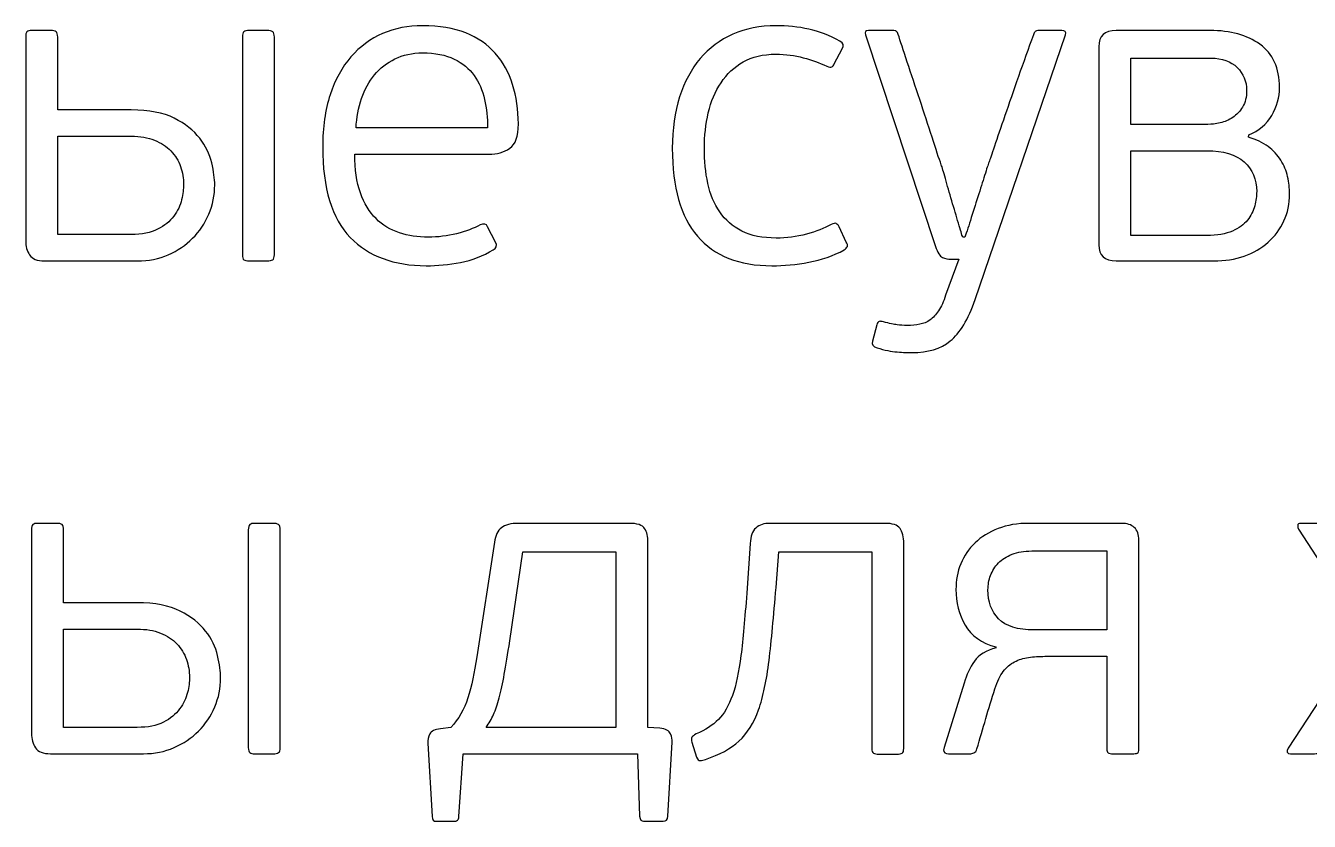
# Model space of a CAD drawing. Header units: centimetres. Extents: x -21.3 to 21.2, y -15.2 to 14.8.
# Drawn here: x 16.606 to 17.275, y 10.973 to 11.388 of the extents above; entities that cross this region are included whole.
import ezdxf

# ---------------------------------------------------------------- set-up
doc = ezdxf.new("R2010")
doc.units = ezdxf.units.CM
doc.header["$MEASUREMENT"] = 0
doc.layers.add('layer 1', color=7, linetype='Continuous')

msp = doc.modelspace()

# ---------------------------------------------------------------- linework, layer by layer
at = {"layer": 'layer 1', "color": 29}
for points, knots in [([(16.66105, 11.34394), (16.67035, 11.34394), (16.67782, 11.34249), (16.68354, 11.33959), (16.68354, 11.33959), (16.68922, 11.3367), (16.69365, 11.33323), (16.69677, 11.32919), (16.69677, 11.32919), (16.69986, 11.32515), (16.70195, 11.32088), (16.70302, 11.31638), (16.70302, 11.31638), (16.70409, 11.31188), (16.70463, 11.30803), (16.70463, 11.30483), (16.70463, 11.30483), (16.70463, 11.29949), (16.70359, 11.29442), (16.70154, 11.28962), (16.70154, 11.28962), (16.69948, 11.28482), (16.69666, 11.28062), (16.69307, 11.27704), (16.69307, 11.27704), (16.68949, 11.27346), (16.68526, 11.2706), (16.68038, 11.26846), (16.68038, 11.26846), (16.6755, 11.26633), (16.67016, 11.26526), (16.66437, 11.26526), (16.66437, 11.26526), (16.66437, 11.26526), (16.61588, 11.26526), (16.61588, 11.26526), (16.61588, 11.26526), (16.61207, 11.26526), (16.60947, 11.26629), (16.60811, 11.26835), (16.60811, 11.26835), (16.60673, 11.2704), (16.60605, 11.27288), (16.60605, 11.27578), (16.60605, 11.27578), (16.60605, 11.27578), (16.60605, 11.38191), (16.60605, 11.38191), (16.60605, 11.38191), (16.60605, 11.38328), (16.60627, 11.3842), (16.60673, 11.38465), (16.60673, 11.38465), (16.60719, 11.38511), (16.60806, 11.38534), (16.60929, 11.38534), (16.60929, 11.38534), (16.60929, 11.38534), (16.61904, 11.38534), (16.61904, 11.38534), (16.61904, 11.38534), (16.62042, 11.38534), (16.62141, 11.38511), (16.62194, 11.38465), (16.62194, 11.38465), (16.62247, 11.3842), (16.62274, 11.38328), (16.62274, 11.38191), (16.62274, 11.38191), (16.62274, 11.38191), (16.62274, 11.34394), (16.62274, 11.34394), (16.62274, 11.34394), (16.62274, 11.34394), (16.66105, 11.34394), (16.66105, 11.34394)], [0, 0, 0, 0, 0.05, 0.05, 0.05, 0.05, 0.1, 0.1, 0.1, 0.1, 0.15, 0.15, 0.15, 0.15, 0.2, 0.2, 0.2, 0.2, 0.25, 0.25, 0.25, 0.25, 0.3, 0.3, 0.3, 0.3, 0.35, 0.35, 0.35, 0.35, 0.4, 0.4, 0.4, 0.4, 0.45, 0.45, 0.45, 0.45, 0.5, 0.5, 0.5, 0.5, 0.55, 0.55, 0.55, 0.55, 0.6, 0.6, 0.6, 0.6, 0.65, 0.65, 0.65, 0.65, 0.7, 0.7, 0.7, 0.7, 0.75, 0.75, 0.75, 0.75, 0.8, 0.8, 0.8, 0.8, 0.85, 0.85, 0.85, 0.85, 0.9, 0.9, 0.9, 0.9, 1, 1, 1, 1]), ([(16.71903, 11.38191), (16.71903, 11.38328), (16.7193, 11.3842), (16.71983, 11.38465), (16.71983, 11.38465), (16.72037, 11.38511), (16.72128, 11.38534), (16.7225, 11.38534), (16.7225, 11.38534), (16.7225, 11.38534), (16.73203, 11.38534), (16.73203, 11.38534), (16.73203, 11.38534), (16.73325, 11.38534), (16.73417, 11.38511), (16.73482, 11.38465), (16.73482, 11.38465), (16.73543, 11.3842), (16.73573, 11.38328), (16.73573, 11.38191), (16.73573, 11.38191), (16.73573, 11.38191), (16.73573, 11.26846), (16.73573, 11.26846), (16.73573, 11.26846), (16.73573, 11.26709), (16.73543, 11.26621), (16.73482, 11.26583), (16.73482, 11.26583), (16.73417, 11.26545), (16.73325, 11.26526), (16.73203, 11.26526), (16.73203, 11.26526), (16.73203, 11.26526), (16.7225, 11.26526), (16.7225, 11.26526), (16.7225, 11.26526), (16.72128, 11.26526), (16.72037, 11.26545), (16.71983, 11.26583), (16.71983, 11.26583), (16.7193, 11.26621), (16.71903, 11.26709), (16.71903, 11.26846), (16.71903, 11.26846), (16.71903, 11.26846), (16.71903, 11.38191), (16.71903, 11.38191)], [0, 0, 0, 0, 0.076923, 0.076923, 0.076923, 0.076923, 0.153846, 0.153846, 0.153846, 0.153846, 0.230769, 0.230769, 0.230769, 0.230769, 0.307692, 0.307692, 0.307692, 0.307692, 0.384615, 0.384615, 0.384615, 0.384615, 0.461538, 0.461538, 0.461538, 0.461538, 0.538462, 0.538462, 0.538462, 0.538462, 0.615385, 0.615385, 0.615385, 0.615385, 0.692308, 0.692308, 0.692308, 0.692308, 0.769231, 0.769231, 0.769231, 0.769231, 0.846154, 0.846154, 0.846154, 0.846154, 1, 1, 1, 1]), ([(16.81304, 11.38785), (16.82173, 11.38785), (16.8292, 11.3866), (16.83545, 11.38408), (16.83545, 11.38408), (16.84171, 11.38157), (16.84685, 11.37802), (16.85089, 11.37345), (16.85089, 11.37345), (16.85493, 11.36887), (16.85795, 11.36346), (16.85992, 11.35721), (16.85992, 11.35721), (16.86191, 11.35095), (16.8629, 11.34409), (16.8629, 11.33662), (16.8629, 11.33662), (16.8629, 11.33022), (16.86142, 11.32599), (16.85844, 11.32393), (16.85844, 11.32393), (16.85547, 11.32187), (16.85185, 11.32084), (16.84758, 11.32084), (16.84758, 11.32084), (16.84758, 11.32084), (16.77759, 11.32084), (16.77759, 11.32084), (16.77759, 11.32084), (16.77759, 11.31295), (16.77858, 11.30624), (16.78056, 11.30071), (16.78056, 11.30071), (16.78254, 11.29519), (16.78529, 11.29068), (16.78872, 11.28729), (16.78872, 11.28729), (16.79215, 11.28386), (16.79623, 11.28138), (16.80088, 11.2799), (16.80088, 11.2799), (16.80553, 11.27837), (16.81056, 11.27761), (16.8159, 11.27761), (16.8159, 11.27761), (16.82097, 11.27761), (16.82589, 11.27822), (16.83073, 11.27944), (16.83073, 11.27944), (16.83553, 11.28066), (16.83961, 11.28219), (16.843, 11.28401), (16.843, 11.28401), (16.84483, 11.28493), (16.84613, 11.28462), (16.84689, 11.2831), (16.84689, 11.2831), (16.84689, 11.2831), (16.85101, 11.27506), (16.85101, 11.27506), (16.85101, 11.27506), (16.85192, 11.27319), (16.85154, 11.27189), (16.84986, 11.27109), (16.84986, 11.27109), (16.84453, 11.26785), (16.83881, 11.26564), (16.83271, 11.2645), (16.83271, 11.2645), (16.82661, 11.26332), (16.82066, 11.26274), (16.81487, 11.26274), (16.81487, 11.26274), (16.7981, 11.26274), (16.78491, 11.26766), (16.7753, 11.2775), (16.7753, 11.2775), (16.76569, 11.28733), (16.76089, 11.30308), (16.76089, 11.32473), (16.76089, 11.32473), (16.76089, 11.33494), (16.76219, 11.34398), (16.76478, 11.35183), (16.76478, 11.35183), (16.76737, 11.35968), (16.77099, 11.36628), (16.77565, 11.37161), (16.77565, 11.37161), (16.7803, 11.37695), (16.78579, 11.38099), (16.79211, 11.38374), (16.79211, 11.38374), (16.79844, 11.38648), (16.80541, 11.38785), (16.81304, 11.38785)], [0, 0, 0, 0, 0.04, 0.04, 0.04, 0.04, 0.08, 0.08, 0.08, 0.08, 0.12, 0.12, 0.12, 0.12, 0.16, 0.16, 0.16, 0.16, 0.2, 0.2, 0.2, 0.2, 0.24, 0.24, 0.24, 0.24, 0.28, 0.28, 0.28, 0.28, 0.32, 0.32, 0.32, 0.32, 0.36, 0.36, 0.36, 0.36, 0.4, 0.4, 0.4, 0.4, 0.44, 0.44, 0.44, 0.44, 0.48, 0.48, 0.48, 0.48, 0.52, 0.52, 0.52, 0.52, 0.56, 0.56, 0.56, 0.56, 0.6, 0.6, 0.6, 0.6, 0.64, 0.64, 0.64, 0.64, 0.68, 0.68, 0.68, 0.68, 0.72, 0.72, 0.72, 0.72, 0.76, 0.76, 0.76, 0.76, 0.8, 0.8, 0.8, 0.8, 0.84, 0.84, 0.84, 0.84, 0.88, 0.88, 0.88, 0.88, 0.92, 0.92, 0.92, 0.92, 1, 1, 1, 1]), ([(16.99739, 11.27715), (17.00272, 11.27715), (17.00795, 11.27784), (17.01306, 11.27921), (17.01306, 11.27921), (17.01816, 11.28058), (17.02247, 11.28226), (17.02598, 11.28424), (17.02598, 11.28424), (17.0272, 11.28485), (17.02808, 11.28501), (17.02861, 11.2847), (17.02861, 11.2847), (17.02914, 11.28439), (17.02964, 11.28386), (17.0301, 11.2831), (17.0301, 11.2831), (17.0301, 11.2831), (17.03375, 11.27509), (17.03375, 11.27509), (17.03375, 11.27509), (17.03452, 11.27418), (17.03475, 11.27342), (17.03444, 11.27281), (17.03444, 11.27281), (17.03414, 11.2722), (17.0336, 11.27159), (17.03284, 11.27098), (17.03284, 11.27098), (17.02704, 11.26793), (17.02087, 11.26579), (17.01431, 11.26457), (17.01431, 11.26457), (17.00776, 11.26335), (17.00135, 11.26274), (16.9951, 11.26274), (16.9951, 11.26274), (16.97802, 11.26274), (16.9651, 11.26785), (16.95633, 11.27807), (16.95633, 11.27807), (16.94757, 11.28828), (16.94318, 11.30361), (16.94318, 11.32404), (16.94318, 11.32404), (16.94318, 11.33395), (16.94444, 11.34283), (16.94696, 11.35069), (16.94696, 11.35069), (16.94947, 11.35854), (16.95306, 11.36521), (16.95771, 11.3707), (16.95771, 11.3707), (16.96236, 11.37619), (16.96803, 11.38042), (16.97475, 11.38339), (16.97475, 11.38339), (16.98145, 11.38637), (16.98893, 11.38785), (16.99716, 11.38785), (16.99716, 11.38785), (17.0031, 11.38785), (17.00882, 11.38724), (17.01431, 11.38602), (17.01431, 11.38602), (17.0198, 11.3848), (17.02522, 11.38275), (17.03055, 11.37985), (17.03055, 11.37985), (17.03238, 11.37878), (17.03276, 11.37741), (17.0317, 11.37573), (17.0317, 11.37573), (17.0317, 11.37573), (17.02758, 11.36796), (17.02758, 11.36796), (17.02758, 11.36796), (17.02727, 11.36719), (17.02685, 11.36666), (17.02632, 11.36635), (17.02632, 11.36635), (17.02579, 11.36605), (17.02491, 11.3662), (17.02369, 11.36681), (17.02369, 11.36681), (17.01988, 11.36849), (17.0158, 11.36994), (17.01145, 11.37116), (17.01145, 11.37116), (17.00711, 11.37238), (17.00234, 11.37299), (16.99716, 11.37299), (16.99716, 11.37299), (16.99045, 11.37299), (16.98477, 11.37165), (16.98012, 11.36898), (16.98012, 11.36898), (16.97547, 11.36632), (16.97162, 11.3627), (16.96857, 11.35812), (16.96857, 11.35812), (16.96552, 11.35355), (16.96331, 11.34832), (16.96193, 11.34245), (16.96193, 11.34245), (16.96057, 11.33658), (16.95988, 11.33044), (16.95988, 11.32404), (16.95988, 11.32404), (16.95988, 11.31749), (16.96049, 11.31135), (16.96171, 11.30563), (16.96171, 11.30563), (16.96293, 11.29991), (16.96499, 11.29496), (16.96788, 11.29076), (16.96788, 11.29076), (16.97078, 11.28657), (16.97463, 11.28325), (16.97943, 11.28081), (16.97943, 11.28081), (16.98423, 11.27837), (16.99022, 11.27715), (16.99739, 11.27715)], [0, 0, 0, 0, 0.03125, 0.03125, 0.03125, 0.03125, 0.0625, 0.0625, 0.0625, 0.0625, 0.09375, 0.09375, 0.09375, 0.09375, 0.125, 0.125, 0.125, 0.125, 0.15625, 0.15625, 0.15625, 0.15625, 0.1875, 0.1875, 0.1875, 0.1875, 0.21875, 0.21875, 0.21875, 0.21875, 0.25, 0.25, 0.25, 0.25, 0.28125, 0.28125, 0.28125, 0.28125, 0.3125, 0.3125, 0.3125, 0.3125, 0.34375, 0.34375, 0.34375, 0.34375, 0.375, 0.375, 0.375, 0.375, 0.40625, 0.40625, 0.40625, 0.40625, 0.4375, 0.4375, 0.4375, 0.4375, 0.46875, 0.46875, 0.46875, 0.46875, 0.5, 0.5, 0.5, 0.5, 0.53125, 0.53125, 0.53125, 0.53125, 0.5625, 0.5625, 0.5625, 0.5625, 0.59375, 0.59375, 0.59375, 0.59375, 0.625, 0.625, 0.625, 0.625, 0.65625, 0.65625, 0.65625, 0.65625, 0.6875, 0.6875, 0.6875, 0.6875, 0.71875, 0.71875, 0.71875, 0.71875, 0.75, 0.75, 0.75, 0.75, 0.78125, 0.78125, 0.78125, 0.78125, 0.8125, 0.8125, 0.8125, 0.8125, 0.84375, 0.84375, 0.84375, 0.84375, 0.875, 0.875, 0.875, 0.875, 0.90625, 0.90625, 0.90625, 0.90625, 0.9375, 0.9375, 0.9375, 0.9375, 1, 1, 1, 1]), ([(17.101, 11.24513), (17.09749, 11.23476), (17.09318, 11.22756), (17.08808, 11.22352), (17.08808, 11.22352), (17.08297, 11.21948), (17.07637, 11.21746), (17.06829, 11.21746), (17.06829, 11.21746), (17.06616, 11.21746), (17.06353, 11.21757), (17.0604, 11.2178), (17.0604, 11.2178), (17.05727, 11.21803), (17.0538, 11.21875), (17.04999, 11.21997), (17.04999, 11.21997), (17.04786, 11.22058), (17.04702, 11.22173), (17.04748, 11.2234), (17.04748, 11.2234), (17.04748, 11.2234), (17.04976, 11.23187), (17.04976, 11.23187), (17.04976, 11.23187), (17.05007, 11.23293), (17.05049, 11.23354), (17.05103, 11.2337), (17.05103, 11.2337), (17.05156, 11.23385), (17.05228, 11.23377), (17.0532, 11.23347), (17.0532, 11.23347), (17.0564, 11.2327), (17.0588, 11.23221), (17.0604, 11.23198), (17.0604, 11.23198), (17.062, 11.23175), (17.06372, 11.23164), (17.06555, 11.23164), (17.06555, 11.23164), (17.06799, 11.23164), (17.0702, 11.23183), (17.07218, 11.23221), (17.07218, 11.23221), (17.07416, 11.23259), (17.07596, 11.23335), (17.07755, 11.2345), (17.07755, 11.2345), (17.07916, 11.23564), (17.08064, 11.23724), (17.08202, 11.2393), (17.08202, 11.2393), (17.08339, 11.24136), (17.08461, 11.24406), (17.08567, 11.24742), (17.08567, 11.24742), (17.08567, 11.24742), (17.09254, 11.26618), (17.09254, 11.26618), (17.09254, 11.26618), (17.09254, 11.26618), (17.08865, 11.26618), (17.08865, 11.26618), (17.08865, 11.26618), (17.08697, 11.26618), (17.08545, 11.26648), (17.08408, 11.26709), (17.08408, 11.26709), (17.0827, 11.2677), (17.08148, 11.2696), (17.08041, 11.27281), (17.08041, 11.27281), (17.08041, 11.27281), (17.04382, 11.38305), (17.04382, 11.38305), (17.04382, 11.38305), (17.04336, 11.38458), (17.04389, 11.38534), (17.04542, 11.38534), (17.04542, 11.38534), (17.04542, 11.38534), (17.058, 11.38534), (17.058, 11.38534), (17.058, 11.38534), (17.05907, 11.38534), (17.05975, 11.38518), (17.06006, 11.38488), (17.06006, 11.38488), (17.06036, 11.38458), (17.06067, 11.38404), (17.06097, 11.38328), (17.06097, 11.38328), (17.06204, 11.37992), (17.0636, 11.37512), (17.06566, 11.36887), (17.06566, 11.36887), (17.06772, 11.36262), (17.06989, 11.3561), (17.07218, 11.34931), (17.07218, 11.34931), (17.07447, 11.34253), (17.0766, 11.33601), (17.07859, 11.32976), (17.07859, 11.32976), (17.08057, 11.32351), (17.08217, 11.3187), (17.08339, 11.31535), (17.08339, 11.31535), (17.08385, 11.31413), (17.08457, 11.31173), (17.08556, 11.30814), (17.08556, 11.30814), (17.08655, 11.30456), (17.08766, 11.30071), (17.08888, 11.2966), (17.08888, 11.2966), (17.0901, 11.29248), (17.09124, 11.28859), (17.09231, 11.28493), (17.09231, 11.28493), (17.09338, 11.28127), (17.09414, 11.27883), (17.09459, 11.27761), (17.09459, 11.27761), (17.09459, 11.27761), (17.09574, 11.27761), (17.09574, 11.27761), (17.09574, 11.27761), (17.09665, 11.28036), (17.09776, 11.28378), (17.09906, 11.28791), (17.09906, 11.28791), (17.10035, 11.29202), (17.10165, 11.2961), (17.10294, 11.30014), (17.10294, 11.30014), (17.10424, 11.30418), (17.10538, 11.3078), (17.10638, 11.311), (17.10638, 11.311), (17.10736, 11.3142), (17.10801, 11.31619), (17.10832, 11.31695), (17.10832, 11.31695), (17.10878, 11.31802), (17.10973, 11.32073), (17.11118, 11.32507), (17.11118, 11.32507), (17.11262, 11.32942), (17.11442, 11.33471), (17.11655, 11.34097), (17.11655, 11.34097), (17.11869, 11.34722), (17.12105, 11.35401), (17.12364, 11.36132), (17.12364, 11.36132), (17.12623, 11.36864), (17.12883, 11.37588), (17.13142, 11.38305), (17.13142, 11.38305), (17.13172, 11.38381), (17.13203, 11.38438), (17.13233, 11.38477), (17.13233, 11.38477), (17.13264, 11.38515), (17.13333, 11.38534), (17.13439, 11.38534), (17.13439, 11.38534), (17.13439, 11.38534), (17.14629, 11.38534), (17.14629, 11.38534), (17.14629, 11.38534), (17.14796, 11.38534), (17.14857, 11.38458), (17.14812, 11.38305), (17.14812, 11.38305), (17.14812, 11.38305), (17.101, 11.24513), (17.101, 11.24513)], [0, 0, 0, 0, 0.021739, 0.021739, 0.021739, 0.021739, 0.043478, 0.043478, 0.043478, 0.043478, 0.065217, 0.065217, 0.065217, 0.065217, 0.086957, 0.086957, 0.086957, 0.086957, 0.108696, 0.108696, 0.108696, 0.108696, 0.130435, 0.130435, 0.130435, 0.130435, 0.152174, 0.152174, 0.152174, 0.152174, 0.173913, 0.173913, 0.173913, 0.173913, 0.195652, 0.195652, 0.195652, 0.195652, 0.217391, 0.217391, 0.217391, 0.217391, 0.23913, 0.23913, 0.23913, 0.23913, 0.26087, 0.26087, 0.26087, 0.26087, 0.282609, 0.282609, 0.282609, 0.282609, 0.304348, 0.304348, 0.304348, 0.304348, 0.326087, 0.326087, 0.326087, 0.326087, 0.347826, 0.347826, 0.347826, 0.347826, 0.369565, 0.369565, 0.369565, 0.369565, 0.391304, 0.391304, 0.391304, 0.391304, 0.413043, 0.413043, 0.413043, 0.413043, 0.434783, 0.434783, 0.434783, 0.434783, 0.456522, 0.456522, 0.456522, 0.456522, 0.478261, 0.478261, 0.478261, 0.478261, 0.5, 0.5, 0.5, 0.5, 0.521739, 0.521739, 0.521739, 0.521739, 0.543478, 0.543478, 0.543478, 0.543478, 0.565217, 0.565217, 0.565217, 0.565217, 0.586957, 0.586957, 0.586957, 0.586957, 0.608696, 0.608696, 0.608696, 0.608696, 0.630435, 0.630435, 0.630435, 0.630435, 0.652174, 0.652174, 0.652174, 0.652174, 0.673913, 0.673913, 0.673913, 0.673913, 0.695652, 0.695652, 0.695652, 0.695652, 0.717391, 0.717391, 0.717391, 0.717391, 0.73913, 0.73913, 0.73913, 0.73913, 0.76087, 0.76087, 0.76087, 0.76087, 0.782609, 0.782609, 0.782609, 0.782609, 0.804348, 0.804348, 0.804348, 0.804348, 0.826087, 0.826087, 0.826087, 0.826087, 0.847826, 0.847826, 0.847826, 0.847826, 0.869565, 0.869565, 0.869565, 0.869565, 0.891304, 0.891304, 0.891304, 0.891304, 0.913043, 0.913043, 0.913043, 0.913043, 0.934783, 0.934783, 0.934783, 0.934783, 0.956522, 0.956522, 0.956522, 0.956522, 1, 1, 1, 1]), ([(17.24349, 11.32976), (17.24761, 11.32854), (17.25104, 11.3269), (17.25378, 11.32484), (17.25378, 11.32484), (17.25653, 11.32278), (17.25874, 11.32042), (17.26041, 11.31775), (17.26041, 11.31775), (17.26209, 11.31508), (17.26327, 11.31222), (17.26396, 11.30917), (17.26396, 11.30917), (17.26465, 11.30612), (17.26499, 11.30315), (17.26499, 11.30025), (17.26499, 11.30025), (17.26499, 11.29507), (17.264, 11.29034), (17.26202, 11.28607), (17.26202, 11.28607), (17.26003, 11.2818), (17.25729, 11.27811), (17.25378, 11.27498), (17.25378, 11.27498), (17.25027, 11.27185), (17.24612, 11.26945), (17.24132, 11.26778), (17.24132, 11.26778), (17.23652, 11.2661), (17.23122, 11.26526), (17.22542, 11.26526), (17.22542, 11.26526), (17.22542, 11.26526), (17.17464, 11.26526), (17.17464, 11.26526), (17.17464, 11.26526), (17.16854, 11.26526), (17.1655, 11.26808), (17.1655, 11.27372), (17.1655, 11.27372), (17.1655, 11.27372), (17.1655, 11.37688), (17.1655, 11.37688), (17.1655, 11.37688), (17.1655, 11.38252), (17.16854, 11.38534), (17.17464, 11.38534), (17.17464, 11.38534), (17.17464, 11.38534), (17.22359, 11.38534), (17.22359, 11.38534), (17.22359, 11.38534), (17.23412, 11.38534), (17.24276, 11.38294), (17.24955, 11.37813), (17.24955, 11.37813), (17.25634, 11.37333), (17.25973, 11.36582), (17.25973, 11.3556), (17.25973, 11.3556), (17.25973, 11.35057), (17.25839, 11.34573), (17.25573, 11.34108), (17.25573, 11.34108), (17.25306, 11.33643), (17.24906, 11.33304), (17.24372, 11.3309), (17.24372, 11.3309), (17.24372, 11.3309), (17.24349, 11.32976), (17.24349, 11.32976)], [0, 0, 0, 0, 0.052632, 0.052632, 0.052632, 0.052632, 0.105263, 0.105263, 0.105263, 0.105263, 0.157895, 0.157895, 0.157895, 0.157895, 0.210526, 0.210526, 0.210526, 0.210526, 0.263158, 0.263158, 0.263158, 0.263158, 0.315789, 0.315789, 0.315789, 0.315789, 0.368421, 0.368421, 0.368421, 0.368421, 0.421053, 0.421053, 0.421053, 0.421053, 0.473684, 0.473684, 0.473684, 0.473684, 0.526316, 0.526316, 0.526316, 0.526316, 0.578947, 0.578947, 0.578947, 0.578947, 0.631579, 0.631579, 0.631579, 0.631579, 0.684211, 0.684211, 0.684211, 0.684211, 0.736842, 0.736842, 0.736842, 0.736842, 0.789474, 0.789474, 0.789474, 0.789474, 0.842105, 0.842105, 0.842105, 0.842105, 0.894737, 0.894737, 0.894737, 0.894737, 1, 1, 1, 1]), ([(16.84689, 11.33456), (16.84689, 11.33974), (16.84636, 11.3447), (16.84529, 11.34943), (16.84529, 11.34943), (16.84422, 11.35416), (16.84243, 11.35831), (16.83987, 11.36189), (16.83987, 11.36189), (16.83736, 11.36548), (16.83389, 11.36834), (16.82947, 11.37047), (16.82947, 11.37047), (16.82501, 11.37261), (16.81952, 11.37367), (16.81292, 11.37367), (16.81292, 11.37367), (16.80759, 11.37367), (16.80278, 11.37264), (16.79859, 11.37059), (16.79859, 11.37059), (16.79436, 11.36853), (16.79082, 11.36574), (16.78792, 11.36224), (16.78792, 11.36224), (16.78502, 11.35873), (16.78273, 11.35461), (16.78113, 11.34988), (16.78113, 11.34988), (16.77953, 11.34516), (16.77858, 11.34005), (16.77828, 11.33456), (16.77828, 11.33456), (16.77828, 11.33456), (16.84689, 11.33456), (16.84689, 11.33456)], [0, 0, 0, 0, 0.1, 0.1, 0.1, 0.1, 0.2, 0.2, 0.2, 0.2, 0.3, 0.3, 0.3, 0.3, 0.4, 0.4, 0.4, 0.4, 0.5, 0.5, 0.5, 0.5, 0.6, 0.6, 0.6, 0.6, 0.7, 0.7, 0.7, 0.7, 0.8, 0.8, 0.8, 0.8, 1, 1, 1, 1]), ([(17.18219, 11.33639), (17.18219, 11.33639), (17.22245, 11.33639), (17.22245, 11.33639), (17.22245, 11.33639), (17.22428, 11.33639), (17.22638, 11.33666), (17.22874, 11.33719), (17.22874, 11.33719), (17.2311, 11.33773), (17.23331, 11.33868), (17.23537, 11.34001), (17.23537, 11.34001), (17.23743, 11.34139), (17.23915, 11.34321), (17.24052, 11.34546), (17.24052, 11.34546), (17.24189, 11.34775), (17.24258, 11.35065), (17.24258, 11.35412), (17.24258, 11.35412), (17.24258, 11.35881), (17.24094, 11.36277), (17.23766, 11.36605), (17.23766, 11.36605), (17.23438, 11.36929), (17.22984, 11.37093), (17.22405, 11.37093), (17.22405, 11.37093), (17.22405, 11.37093), (17.18219, 11.37093), (17.18219, 11.37093), (17.18219, 11.37093), (17.18219, 11.37093), (17.18219, 11.33639), (17.18219, 11.33639)], [0, 0, 0, 0, 0.1, 0.1, 0.1, 0.1, 0.2, 0.2, 0.2, 0.2, 0.3, 0.3, 0.3, 0.3, 0.4, 0.4, 0.4, 0.4, 0.5, 0.5, 0.5, 0.5, 0.6, 0.6, 0.6, 0.6, 0.7, 0.7, 0.7, 0.7, 0.8, 0.8, 0.8, 0.8, 1, 1, 1, 1]), ([(16.62274, 11.33022), (16.62274, 11.33022), (16.62274, 11.27898), (16.62274, 11.27898), (16.62274, 11.27898), (16.62274, 11.27898), (16.66105, 11.27898), (16.66105, 11.27898), (16.66105, 11.27898), (16.66666, 11.27898), (16.67127, 11.2799), (16.67482, 11.28173), (16.67482, 11.28173), (16.6784, 11.28356), (16.68122, 11.28584), (16.68324, 11.28859), (16.68324, 11.28859), (16.6853, 11.29133), (16.68667, 11.29419), (16.68736, 11.29717), (16.68736, 11.29717), (16.68804, 11.30014), (16.68839, 11.30277), (16.68839, 11.30506), (16.68839, 11.30506), (16.68839, 11.30826), (16.68785, 11.31139), (16.68678, 11.31443), (16.68678, 11.31443), (16.68571, 11.31749), (16.68404, 11.32019), (16.68179, 11.32255), (16.68179, 11.32255), (16.6795, 11.32492), (16.67664, 11.32679), (16.67321, 11.32816), (16.67321, 11.32816), (16.66982, 11.32953), (16.66574, 11.33022), (16.66105, 11.33022), (16.66105, 11.33022), (16.66105, 11.33022), (16.62274, 11.33022), (16.62274, 11.33022)], [0, 0, 0, 0, 0.083333, 0.083333, 0.083333, 0.083333, 0.166667, 0.166667, 0.166667, 0.166667, 0.25, 0.25, 0.25, 0.25, 0.333333, 0.333333, 0.333333, 0.333333, 0.416667, 0.416667, 0.416667, 0.416667, 0.5, 0.5, 0.5, 0.5, 0.583333, 0.583333, 0.583333, 0.583333, 0.666667, 0.666667, 0.666667, 0.666667, 0.75, 0.75, 0.75, 0.75, 0.833333, 0.833333, 0.833333, 0.833333, 1, 1, 1, 1]), ([(17.24784, 11.3014), (17.24784, 11.3078), (17.24566, 11.31295), (17.24132, 11.31683), (17.24132, 11.31683), (17.23697, 11.32073), (17.23045, 11.32267), (17.22176, 11.32267), (17.22176, 11.32267), (17.22176, 11.32267), (17.18219, 11.32267), (17.18219, 11.32267), (17.18219, 11.32267), (17.18219, 11.32267), (17.18219, 11.27852), (17.18219, 11.27852), (17.18219, 11.27852), (17.18219, 11.27852), (17.22176, 11.27852), (17.22176, 11.27852), (17.22176, 11.27852), (17.22725, 11.27852), (17.23171, 11.27929), (17.23514, 11.28081), (17.23514, 11.28081), (17.23857, 11.28234), (17.2412, 11.28424), (17.24303, 11.28653), (17.24303, 11.28653), (17.24486, 11.28882), (17.24612, 11.29129), (17.24681, 11.29396), (17.24681, 11.29396), (17.24749, 11.29663), (17.24784, 11.29911), (17.24784, 11.3014)], [0, 0, 0, 0, 0.1, 0.1, 0.1, 0.1, 0.2, 0.2, 0.2, 0.2, 0.3, 0.3, 0.3, 0.3, 0.4, 0.4, 0.4, 0.4, 0.5, 0.5, 0.5, 0.5, 0.6, 0.6, 0.6, 0.6, 0.7, 0.7, 0.7, 0.7, 0.8, 0.8, 0.8, 0.8, 1, 1, 1, 1]), ([(16.66413, 11.08709), (16.67343, 11.08709), (16.6809, 11.08564), (16.68662, 11.08274), (16.68662, 11.08274), (16.6923, 11.07985), (16.69673, 11.07638), (16.69985, 11.07234), (16.69985, 11.07234), (16.70294, 11.0683), (16.70503, 11.06403), (16.7061, 11.05953), (16.7061, 11.05953), (16.70717, 11.05503), (16.7077, 11.05118), (16.7077, 11.04798), (16.7077, 11.04798), (16.7077, 11.04264), (16.70667, 11.03757), (16.70462, 11.03277), (16.70462, 11.03277), (16.70256, 11.02797), (16.69974, 11.02377), (16.69615, 11.02019), (16.69615, 11.02019), (16.69257, 11.0166), (16.68834, 11.01375), (16.68346, 11.01161), (16.68346, 11.01161), (16.67858, 11.00948), (16.67324, 11.00841), (16.66745, 11.00841), (16.66745, 11.00841), (16.66745, 11.00841), (16.61896, 11.00841), (16.61896, 11.00841), (16.61896, 11.00841), (16.61515, 11.00841), (16.61255, 11.00944), (16.61118, 11.0115), (16.61118, 11.0115), (16.60981, 11.01355), (16.60912, 11.01603), (16.60912, 11.01893), (16.60912, 11.01893), (16.60912, 11.01893), (16.60912, 11.12506), (16.60912, 11.12506), (16.60912, 11.12506), (16.60912, 11.12643), (16.60935, 11.12734), (16.60981, 11.1278), (16.60981, 11.1278), (16.61027, 11.12826), (16.61114, 11.12849), (16.61237, 11.12849), (16.61237, 11.12849), (16.61237, 11.12849), (16.62212, 11.12849), (16.62212, 11.12849), (16.62212, 11.12849), (16.6235, 11.12849), (16.62449, 11.12826), (16.62502, 11.1278), (16.62502, 11.1278), (16.62555, 11.12734), (16.62582, 11.12643), (16.62582, 11.12506), (16.62582, 11.12506), (16.62582, 11.12506), (16.62582, 11.08709), (16.62582, 11.08709), (16.62582, 11.08709), (16.62582, 11.08709), (16.66413, 11.08709), (16.66413, 11.08709)], [0, 0, 0, 0, 0.05, 0.05, 0.05, 0.05, 0.1, 0.1, 0.1, 0.1, 0.15, 0.15, 0.15, 0.15, 0.2, 0.2, 0.2, 0.2, 0.25, 0.25, 0.25, 0.25, 0.3, 0.3, 0.3, 0.3, 0.35, 0.35, 0.35, 0.35, 0.4, 0.4, 0.4, 0.4, 0.45, 0.45, 0.45, 0.45, 0.5, 0.5, 0.5, 0.5, 0.55, 0.55, 0.55, 0.55, 0.6, 0.6, 0.6, 0.6, 0.65, 0.65, 0.65, 0.65, 0.7, 0.7, 0.7, 0.7, 0.75, 0.75, 0.75, 0.75, 0.8, 0.8, 0.8, 0.8, 0.85, 0.85, 0.85, 0.85, 0.9, 0.9, 0.9, 0.9, 1, 1, 1, 1]), ([(16.72211, 11.12506), (16.72211, 11.12643), (16.72238, 11.12734), (16.72291, 11.1278), (16.72291, 11.1278), (16.72345, 11.12826), (16.72436, 11.12849), (16.72558, 11.12849), (16.72558, 11.12849), (16.72558, 11.12849), (16.73511, 11.12849), (16.73511, 11.12849), (16.73511, 11.12849), (16.73633, 11.12849), (16.73724, 11.12826), (16.7379, 11.1278), (16.7379, 11.1278), (16.73851, 11.12734), (16.73881, 11.12643), (16.73881, 11.12506), (16.73881, 11.12506), (16.73881, 11.12506), (16.73881, 11.01161), (16.73881, 11.01161), (16.73881, 11.01161), (16.73881, 11.01024), (16.73851, 11.00936), (16.7379, 11.00898), (16.7379, 11.00898), (16.73724, 11.0086), (16.73633, 11.00841), (16.73511, 11.00841), (16.73511, 11.00841), (16.73511, 11.00841), (16.72558, 11.00841), (16.72558, 11.00841), (16.72558, 11.00841), (16.72436, 11.00841), (16.72345, 11.0086), (16.72291, 11.00898), (16.72291, 11.00898), (16.72238, 11.00936), (16.72211, 11.01024), (16.72211, 11.01161), (16.72211, 11.01161), (16.72211, 11.01161), (16.72211, 11.12506), (16.72211, 11.12506)], [0, 0, 0, 0, 0.076923, 0.076923, 0.076923, 0.076923, 0.153846, 0.153846, 0.153846, 0.153846, 0.230769, 0.230769, 0.230769, 0.230769, 0.307692, 0.307692, 0.307692, 0.307692, 0.384615, 0.384615, 0.384615, 0.384615, 0.461538, 0.461538, 0.461538, 0.461538, 0.538462, 0.538462, 0.538462, 0.538462, 0.615385, 0.615385, 0.615385, 0.615385, 0.692308, 0.692308, 0.692308, 0.692308, 0.769231, 0.769231, 0.769231, 0.769231, 0.846154, 0.846154, 0.846154, 0.846154, 1, 1, 1, 1]), ([(16.82778, 11.02213), (16.83175, 11.0264), (16.83468, 11.03155), (16.83659, 11.03757), (16.83659, 11.03757), (16.8385, 11.0436), (16.84006, 11.05072), (16.84128, 11.05896), (16.84128, 11.05896), (16.84128, 11.05896), (16.85043, 11.11865), (16.85043, 11.11865), (16.85043, 11.11865), (16.85088, 11.12216), (16.85211, 11.12467), (16.85409, 11.1262), (16.85409, 11.1262), (16.85607, 11.12773), (16.85904, 11.12849), (16.863, 11.12849), (16.863, 11.12849), (16.863, 11.12849), (16.92041, 11.12849), (16.92041, 11.12849), (16.92041, 11.12849), (16.92484, 11.12849), (16.92762, 11.12757), (16.92876, 11.12574), (16.92876, 11.12574), (16.92991, 11.12391), (16.93048, 11.12155), (16.93048, 11.11865), (16.93048, 11.11865), (16.93048, 11.11865), (16.93048, 11.02213), (16.93048, 11.02213), (16.93048, 11.02213), (16.93048, 11.02213), (16.93665, 11.02167), (16.93665, 11.02167), (16.93665, 11.02167), (16.9397, 11.02137), (16.94157, 11.02042), (16.94226, 11.01881), (16.94226, 11.01881), (16.94294, 11.01722), (16.94321, 11.01573), (16.94306, 11.01436), (16.94306, 11.01436), (16.94306, 11.01436), (16.94077, 10.97593), (16.94077, 10.97593), (16.94077, 10.97593), (16.94077, 10.9741), (16.94001, 10.97319), (16.93849, 10.97319), (16.93849, 10.97319), (16.93849, 10.97319), (16.92819, 10.97319), (16.92819, 10.97319), (16.92819, 10.97319), (16.92697, 10.97319), (16.92629, 10.9741), (16.92613, 10.97593), (16.92613, 10.97593), (16.92613, 10.97593), (16.92499, 11.00841), (16.92499, 11.00841), (16.92499, 11.00841), (16.92499, 11.00841), (16.83419, 11.00841), (16.83419, 11.00841), (16.83419, 11.00841), (16.83419, 11.00841), (16.8319, 10.9757), (16.8319, 10.9757), (16.8319, 10.9757), (16.8319, 10.97479), (16.83163, 10.97414), (16.8311, 10.97376), (16.8311, 10.97376), (16.83056, 10.97337), (16.82999, 10.97319), (16.82938, 10.97319), (16.82938, 10.97319), (16.82938, 10.97319), (16.82001, 10.97319), (16.82001, 10.97319), (16.82001, 10.97319), (16.81879, 10.97319), (16.8181, 10.97402), (16.81795, 10.9757), (16.81795, 10.9757), (16.81795, 10.9757), (16.81566, 11.0139), (16.81566, 11.0139), (16.81566, 11.0139), (16.81551, 11.01558), (16.81585, 11.01717), (16.81669, 11.0187), (16.81669, 11.0187), (16.81753, 11.02023), (16.8194, 11.02114), (16.82229, 11.02144), (16.82229, 11.02144), (16.82229, 11.02144), (16.82778, 11.02213), (16.82778, 11.02213)], [0, 0, 0, 0, 0.035714, 0.035714, 0.035714, 0.035714, 0.071429, 0.071429, 0.071429, 0.071429, 0.107143, 0.107143, 0.107143, 0.107143, 0.142857, 0.142857, 0.142857, 0.142857, 0.178571, 0.178571, 0.178571, 0.178571, 0.214286, 0.214286, 0.214286, 0.214286, 0.25, 0.25, 0.25, 0.25, 0.285714, 0.285714, 0.285714, 0.285714, 0.321429, 0.321429, 0.321429, 0.321429, 0.357143, 0.357143, 0.357143, 0.357143, 0.392857, 0.392857, 0.392857, 0.392857, 0.428571, 0.428571, 0.428571, 0.428571, 0.464286, 0.464286, 0.464286, 0.464286, 0.5, 0.5, 0.5, 0.5, 0.535714, 0.535714, 0.535714, 0.535714, 0.571429, 0.571429, 0.571429, 0.571429, 0.607143, 0.607143, 0.607143, 0.607143, 0.642857, 0.642857, 0.642857, 0.642857, 0.678571, 0.678571, 0.678571, 0.678571, 0.714286, 0.714286, 0.714286, 0.714286, 0.75, 0.75, 0.75, 0.75, 0.785714, 0.785714, 0.785714, 0.785714, 0.821429, 0.821429, 0.821429, 0.821429, 0.857143, 0.857143, 0.857143, 0.857143, 0.892857, 0.892857, 0.892857, 0.892857, 0.928571, 0.928571, 0.928571, 0.928571, 1, 1, 1, 1]), ([(16.98377, 11.11804), (16.98392, 11.12174), (16.98491, 11.12441), (16.98674, 11.12605), (16.98674, 11.12605), (16.98861, 11.12769), (16.99105, 11.12849), (16.9941, 11.12849), (16.9941, 11.12849), (16.9941, 11.12849), (17.05395, 11.12849), (17.05395, 11.12849), (17.05395, 11.12849), (17.05795, 11.12849), (17.06058, 11.12761), (17.06188, 11.12582), (17.06188, 11.12582), (17.06318, 11.12403), (17.06382, 11.12143), (17.06382, 11.11804), (17.06382, 11.11804), (17.06382, 11.11804), (17.06382, 11.01115), (17.06382, 11.01115), (17.06382, 11.01115), (17.06382, 11.00993), (17.06356, 11.00913), (17.06302, 11.00875), (17.06302, 11.00875), (17.06249, 11.00837), (17.0615, 11.00818), (17.06012, 11.00818), (17.06012, 11.00818), (17.06012, 11.00818), (17.05082, 11.00818), (17.05082, 11.00818), (17.05082, 11.00818), (17.0496, 11.00818), (17.04869, 11.00837), (17.04804, 11.00875), (17.04804, 11.00875), (17.04743, 11.00913), (17.04713, 11.00993), (17.04713, 11.01115), (17.04713, 11.01115), (17.04713, 11.01115), (17.04713, 11.11362), (17.04713, 11.11362), (17.04713, 11.11362), (17.04713, 11.11362), (16.99864, 11.11362), (16.99864, 11.11362), (16.99864, 11.11362), (16.99864, 11.11362), (16.99727, 11.09509), (16.99727, 11.09509), (16.99727, 11.09509), (16.99604, 11.08), (16.99483, 11.0673), (16.99361, 11.05701), (16.99361, 11.05701), (16.99239, 11.04672), (16.99055, 11.03814), (16.98812, 11.03128), (16.98812, 11.03128), (16.98568, 11.02442), (16.98228, 11.01901), (16.97794, 11.01504), (16.97794, 11.01504), (16.97359, 11.01107), (16.96776, 11.00787), (16.96044, 11.00544), (16.96044, 11.00544), (16.95952, 11.00513), (16.95865, 11.00494), (16.95781, 11.00486), (16.95781, 11.00486), (16.95697, 11.00479), (16.95632, 11.00536), (16.95587, 11.00658), (16.95587, 11.00658), (16.95587, 11.00658), (16.95335, 11.01436), (16.95335, 11.01436), (16.95335, 11.01436), (16.95305, 11.01558), (16.95305, 11.01645), (16.95335, 11.01699), (16.95335, 11.01699), (16.95366, 11.01752), (16.95442, 11.01809), (16.95564, 11.0187), (16.95564, 11.0187), (16.96036, 11.02068), (16.96422, 11.0232), (16.96719, 11.02625), (16.96719, 11.02625), (16.97016, 11.0293), (16.9726, 11.03349), (16.97451, 11.03883), (16.97451, 11.03883), (16.97642, 11.04417), (16.9779, 11.0511), (16.97897, 11.05964), (16.97897, 11.05964), (16.98003, 11.06818), (16.98103, 11.07901), (16.98194, 11.09212), (16.98194, 11.09212), (16.98194, 11.09212), (16.98377, 11.11804), (16.98377, 11.11804)], [0, 0, 0, 0, 0.034483, 0.034483, 0.034483, 0.034483, 0.068966, 0.068966, 0.068966, 0.068966, 0.103448, 0.103448, 0.103448, 0.103448, 0.137931, 0.137931, 0.137931, 0.137931, 0.172414, 0.172414, 0.172414, 0.172414, 0.206897, 0.206897, 0.206897, 0.206897, 0.241379, 0.241379, 0.241379, 0.241379, 0.275862, 0.275862, 0.275862, 0.275862, 0.310345, 0.310345, 0.310345, 0.310345, 0.344828, 0.344828, 0.344828, 0.344828, 0.37931, 0.37931, 0.37931, 0.37931, 0.413793, 0.413793, 0.413793, 0.413793, 0.448276, 0.448276, 0.448276, 0.448276, 0.482759, 0.482759, 0.482759, 0.482759, 0.517241, 0.517241, 0.517241, 0.517241, 0.551724, 0.551724, 0.551724, 0.551724, 0.586207, 0.586207, 0.586207, 0.586207, 0.62069, 0.62069, 0.62069, 0.62069, 0.655172, 0.655172, 0.655172, 0.655172, 0.689655, 0.689655, 0.689655, 0.689655, 0.724138, 0.724138, 0.724138, 0.724138, 0.758621, 0.758621, 0.758621, 0.758621, 0.793103, 0.793103, 0.793103, 0.793103, 0.827586, 0.827586, 0.827586, 0.827586, 0.862069, 0.862069, 0.862069, 0.862069, 0.896552, 0.896552, 0.896552, 0.896552, 0.931034, 0.931034, 0.931034, 0.931034, 1, 1, 1, 1]), ([(17.1775, 11.12849), (17.18024, 11.12849), (17.18241, 11.12776), (17.18402, 11.12631), (17.18402, 11.12631), (17.18561, 11.12487), (17.18642, 11.12269), (17.18642, 11.11979), (17.18642, 11.11979), (17.18642, 11.11979), (17.18642, 11.01093), (17.18642, 11.01093), (17.18642, 11.01093), (17.18642, 11.00971), (17.18615, 11.00898), (17.18561, 11.00875), (17.18561, 11.00875), (17.18509, 11.00852), (17.18421, 11.00841), (17.18298, 11.00841), (17.18298, 11.00841), (17.18298, 11.00841), (17.17292, 11.00841), (17.17292, 11.00841), (17.17292, 11.00841), (17.1717, 11.00841), (17.17087, 11.00856), (17.17041, 11.00887), (17.17041, 11.00887), (17.16995, 11.00917), (17.16972, 11.00993), (17.16972, 11.01115), (17.16972, 11.01115), (17.16972, 11.01115), (17.16972, 11.05918), (17.16972, 11.05918), (17.16972, 11.05918), (17.16972, 11.05918), (17.13747, 11.05918), (17.13747, 11.05918), (17.13747, 11.05918), (17.13442, 11.05918), (17.13156, 11.059), (17.1289, 11.05861), (17.1289, 11.05861), (17.12623, 11.05823), (17.12379, 11.05747), (17.12157, 11.05632), (17.12157, 11.05632), (17.11936, 11.05518), (17.11742, 11.05351), (17.11574, 11.05129), (17.11574, 11.05129), (17.11407, 11.04908), (17.11262, 11.04607), (17.1114, 11.04226), (17.1114, 11.04226), (17.10972, 11.03707), (17.10812, 11.03189), (17.10659, 11.0267), (17.10659, 11.0267), (17.10507, 11.02152), (17.10354, 11.01626), (17.10202, 11.01093), (17.10202, 11.01093), (17.10171, 11.00986), (17.10118, 11.00917), (17.10042, 11.00887), (17.10042, 11.00887), (17.09966, 11.00856), (17.09897, 11.00841), (17.09836, 11.00841), (17.09836, 11.00841), (17.09836, 11.00841), (17.08715, 11.00841), (17.08715, 11.00841), (17.08715, 11.00841), (17.08548, 11.00841), (17.08464, 11.0091), (17.08464, 11.01047), (17.08464, 11.01047), (17.08464, 11.01077), (17.08467, 11.01096), (17.08475, 11.01104), (17.08475, 11.01104), (17.08483, 11.01111), (17.08487, 11.0113), (17.08487, 11.01161), (17.08487, 11.01161), (17.08487, 11.01161), (17.09539, 11.04527), (17.09539, 11.04527), (17.09539, 11.04527), (17.0966, 11.04958), (17.09836, 11.05335), (17.10065, 11.05663), (17.10065, 11.05663), (17.10293, 11.05991), (17.10674, 11.06223), (17.11208, 11.06361), (17.11208, 11.06361), (17.11193, 11.06361), (17.11185, 11.06376), (17.11185, 11.06406), (17.11185, 11.06406), (17.10438, 11.06605), (17.09905, 11.06986), (17.09585, 11.0755), (17.09585, 11.0755), (17.09264, 11.08114), (17.09104, 11.08728), (17.09104, 11.09399), (17.09104, 11.09399), (17.09104, 11.09872), (17.09188, 11.10317), (17.09356, 11.10737), (17.09356, 11.10737), (17.09524, 11.11156), (17.09771, 11.11518), (17.10099, 11.11831), (17.10099, 11.11831), (17.10427, 11.12143), (17.10827, 11.12391), (17.113, 11.12574), (17.113, 11.12574), (17.11772, 11.12757), (17.12314, 11.12849), (17.12924, 11.12849), (17.12924, 11.12849), (17.12924, 11.12849), (17.1775, 11.12849), (17.1775, 11.12849)], [0, 0, 0, 0, 0.029412, 0.029412, 0.029412, 0.029412, 0.058824, 0.058824, 0.058824, 0.058824, 0.088235, 0.088235, 0.088235, 0.088235, 0.117647, 0.117647, 0.117647, 0.117647, 0.147059, 0.147059, 0.147059, 0.147059, 0.176471, 0.176471, 0.176471, 0.176471, 0.205882, 0.205882, 0.205882, 0.205882, 0.235294, 0.235294, 0.235294, 0.235294, 0.264706, 0.264706, 0.264706, 0.264706, 0.294118, 0.294118, 0.294118, 0.294118, 0.323529, 0.323529, 0.323529, 0.323529, 0.352941, 0.352941, 0.352941, 0.352941, 0.382353, 0.382353, 0.382353, 0.382353, 0.411765, 0.411765, 0.411765, 0.411765, 0.441176, 0.441176, 0.441176, 0.441176, 0.470588, 0.470588, 0.470588, 0.470588, 0.5, 0.5, 0.5, 0.5, 0.529412, 0.529412, 0.529412, 0.529412, 0.558824, 0.558824, 0.558824, 0.558824, 0.588235, 0.588235, 0.588235, 0.588235, 0.617647, 0.617647, 0.617647, 0.617647, 0.647059, 0.647059, 0.647059, 0.647059, 0.676471, 0.676471, 0.676471, 0.676471, 0.705882, 0.705882, 0.705882, 0.705882, 0.735294, 0.735294, 0.735294, 0.735294, 0.764706, 0.764706, 0.764706, 0.764706, 0.794118, 0.794118, 0.794118, 0.794118, 0.823529, 0.823529, 0.823529, 0.823529, 0.852941, 0.852941, 0.852941, 0.852941, 0.882353, 0.882353, 0.882353, 0.882353, 0.911765, 0.911765, 0.911765, 0.911765, 0.941176, 0.941176, 0.941176, 0.941176, 1, 1, 1, 1]), ([(17.32342, 11.07291), (17.32342, 11.07291), (17.36368, 11.01115), (17.36368, 11.01115), (17.36368, 11.01115), (17.36398, 11.0107), (17.36413, 11.01012), (17.36413, 11.00944), (17.36413, 11.00944), (17.36413, 11.00875), (17.36352, 11.00841), (17.3623, 11.00841), (17.3623, 11.00841), (17.3623, 11.00841), (17.34835, 11.00841), (17.34835, 11.00841), (17.34835, 11.00841), (17.34683, 11.00841), (17.34583, 11.0086), (17.34538, 11.00898), (17.34538, 11.00898), (17.34492, 11.00936), (17.34446, 11.00993), (17.34401, 11.0107), (17.34401, 11.0107), (17.34401, 11.0107), (17.31359, 11.06033), (17.31359, 11.06033), (17.31359, 11.06033), (17.31359, 11.06033), (17.28225, 11.01093), (17.28225, 11.01093), (17.28225, 11.01093), (17.28179, 11.01016), (17.28126, 11.00955), (17.28065, 11.0091), (17.28065, 11.0091), (17.28004, 11.00864), (17.27913, 11.00841), (17.27791, 11.00841), (17.27791, 11.00841), (17.27791, 11.00841), (17.26555, 11.00841), (17.26555, 11.00841), (17.26555, 11.00841), (17.26357, 11.00841), (17.26312, 11.0094), (17.26418, 11.01138), (17.26418, 11.01138), (17.26418, 11.01138), (17.30421, 11.07222), (17.30421, 11.07222), (17.30421, 11.07222), (17.30421, 11.07222), (17.26967, 11.12551), (17.26967, 11.12551), (17.26967, 11.12551), (17.26937, 11.12597), (17.26922, 11.12658), (17.26922, 11.12734), (17.26922, 11.12734), (17.26922, 11.1281), (17.26982, 11.12849), (17.27104, 11.12849), (17.27104, 11.12849), (17.27104, 11.12849), (17.28385, 11.12849), (17.28385, 11.12849), (17.28385, 11.12849), (17.28507, 11.12849), (17.28599, 11.1283), (17.2866, 11.12791), (17.2866, 11.12791), (17.28721, 11.12753), (17.28774, 11.12696), (17.2882, 11.1262), (17.2882, 11.1262), (17.2882, 11.1262), (17.31427, 11.08411), (17.31427, 11.08411), (17.31427, 11.08411), (17.31427, 11.08411), (17.34058, 11.1262), (17.34058, 11.1262), (17.34058, 11.1262), (17.34103, 11.12696), (17.34153, 11.12753), (17.34206, 11.12791), (17.34206, 11.12791), (17.3426, 11.1283), (17.34347, 11.12849), (17.34469, 11.12849), (17.34469, 11.12849), (17.34469, 11.12849), (17.35704, 11.12849), (17.35704, 11.12849), (17.35704, 11.12849), (17.35826, 11.12849), (17.35891, 11.12814), (17.35899, 11.12746), (17.35899, 11.12746), (17.35906, 11.12677), (17.35895, 11.12628), (17.35864, 11.12597), (17.35864, 11.12597), (17.35864, 11.12597), (17.32342, 11.07291), (17.32342, 11.07291)], [0, 0, 0, 0, 0.035714, 0.035714, 0.035714, 0.035714, 0.071429, 0.071429, 0.071429, 0.071429, 0.107143, 0.107143, 0.107143, 0.107143, 0.142857, 0.142857, 0.142857, 0.142857, 0.178571, 0.178571, 0.178571, 0.178571, 0.214286, 0.214286, 0.214286, 0.214286, 0.25, 0.25, 0.25, 0.25, 0.285714, 0.285714, 0.285714, 0.285714, 0.321429, 0.321429, 0.321429, 0.321429, 0.357143, 0.357143, 0.357143, 0.357143, 0.392857, 0.392857, 0.392857, 0.392857, 0.428571, 0.428571, 0.428571, 0.428571, 0.464286, 0.464286, 0.464286, 0.464286, 0.5, 0.5, 0.5, 0.5, 0.535714, 0.535714, 0.535714, 0.535714, 0.571429, 0.571429, 0.571429, 0.571429, 0.607143, 0.607143, 0.607143, 0.607143, 0.642857, 0.642857, 0.642857, 0.642857, 0.678571, 0.678571, 0.678571, 0.678571, 0.714286, 0.714286, 0.714286, 0.714286, 0.75, 0.75, 0.75, 0.75, 0.785714, 0.785714, 0.785714, 0.785714, 0.821429, 0.821429, 0.821429, 0.821429, 0.857143, 0.857143, 0.857143, 0.857143, 0.892857, 0.892857, 0.892857, 0.892857, 0.928571, 0.928571, 0.928571, 0.928571, 1, 1, 1, 1]), ([(16.91378, 11.11362), (16.91378, 11.11362), (16.86529, 11.11362), (16.86529, 11.11362), (16.86529, 11.11362), (16.86529, 11.11362), (16.85843, 11.06719), (16.85843, 11.06719), (16.85843, 11.06719), (16.85736, 11.06033), (16.85641, 11.05453), (16.85557, 11.04981), (16.85557, 11.04981), (16.85473, 11.04508), (16.85386, 11.041), (16.85294, 11.03757), (16.85294, 11.03757), (16.85203, 11.03414), (16.85104, 11.03124), (16.84997, 11.02888), (16.84997, 11.02888), (16.8489, 11.02652), (16.8476, 11.02427), (16.84608, 11.02213), (16.84608, 11.02213), (16.84608, 11.02213), (16.91378, 11.02213), (16.91378, 11.02213), (16.91378, 11.02213), (16.91378, 11.02213), (16.91378, 11.11362), (16.91378, 11.11362)], [0, 0, 0, 0, 0.111111, 0.111111, 0.111111, 0.111111, 0.222222, 0.222222, 0.222222, 0.222222, 0.333333, 0.333333, 0.333333, 0.333333, 0.444444, 0.444444, 0.444444, 0.444444, 0.555556, 0.555556, 0.555556, 0.555556, 0.666667, 0.666667, 0.666667, 0.666667, 0.777778, 0.777778, 0.777778, 0.777778, 1, 1, 1, 1]), ([(17.13053, 11.11408), (17.12657, 11.11408), (17.12318, 11.11351), (17.12028, 11.11236), (17.12028, 11.11236), (17.11738, 11.11122), (17.11502, 11.10973), (17.11319, 11.10782), (17.11319, 11.10782), (17.1114, 11.10592), (17.11003, 11.10375), (17.10911, 11.10135), (17.10911, 11.10135), (17.10819, 11.0989), (17.10774, 11.09643), (17.10774, 11.09384), (17.10774, 11.09384), (17.10774, 11.08762), (17.1096, 11.08259), (17.1133, 11.0787), (17.1133, 11.0787), (17.11704, 11.07485), (17.12321, 11.07291), (17.1319, 11.07291), (17.1319, 11.07291), (17.1319, 11.07291), (17.16972, 11.07291), (17.16972, 11.07291), (17.16972, 11.07291), (17.16972, 11.07291), (17.16972, 11.11408), (17.16972, 11.11408), (17.16972, 11.11408), (17.16972, 11.11408), (17.13053, 11.11408), (17.13053, 11.11408)], [0, 0, 0, 0, 0.1, 0.1, 0.1, 0.1, 0.2, 0.2, 0.2, 0.2, 0.3, 0.3, 0.3, 0.3, 0.4, 0.4, 0.4, 0.4, 0.5, 0.5, 0.5, 0.5, 0.6, 0.6, 0.6, 0.6, 0.7, 0.7, 0.7, 0.7, 0.8, 0.8, 0.8, 0.8, 1, 1, 1, 1]), ([(16.62582, 11.07336), (16.62582, 11.07336), (16.62582, 11.02213), (16.62582, 11.02213), (16.62582, 11.02213), (16.62582, 11.02213), (16.66413, 11.02213), (16.66413, 11.02213), (16.66413, 11.02213), (16.66973, 11.02213), (16.67435, 11.02305), (16.6779, 11.02488), (16.6779, 11.02488), (16.68148, 11.0267), (16.6843, 11.02899), (16.68632, 11.03174), (16.68632, 11.03174), (16.68838, 11.03448), (16.68975, 11.03734), (16.69044, 11.04031), (16.69044, 11.04031), (16.69112, 11.04329), (16.69146, 11.04592), (16.69146, 11.0482), (16.69146, 11.0482), (16.69146, 11.05141), (16.69093, 11.05453), (16.68986, 11.05758), (16.68986, 11.05758), (16.68879, 11.06063), (16.68712, 11.06334), (16.68487, 11.0657), (16.68487, 11.0657), (16.68258, 11.06807), (16.67972, 11.06993), (16.67629, 11.07131), (16.67629, 11.07131), (16.6729, 11.07268), (16.66882, 11.07336), (16.66413, 11.07336), (16.66413, 11.07336), (16.66413, 11.07336), (16.62582, 11.07336), (16.62582, 11.07336)], [0, 0, 0, 0, 0.083333, 0.083333, 0.083333, 0.083333, 0.166667, 0.166667, 0.166667, 0.166667, 0.25, 0.25, 0.25, 0.25, 0.333333, 0.333333, 0.333333, 0.333333, 0.416667, 0.416667, 0.416667, 0.416667, 0.5, 0.5, 0.5, 0.5, 0.583333, 0.583333, 0.583333, 0.583333, 0.666667, 0.666667, 0.666667, 0.666667, 0.75, 0.75, 0.75, 0.75, 0.833333, 0.833333, 0.833333, 0.833333, 1, 1, 1, 1])]:
    msp.add_open_spline(points, degree=3, knots=knots, dxfattribs=at)

doc.saveas('drawing.dxf')
